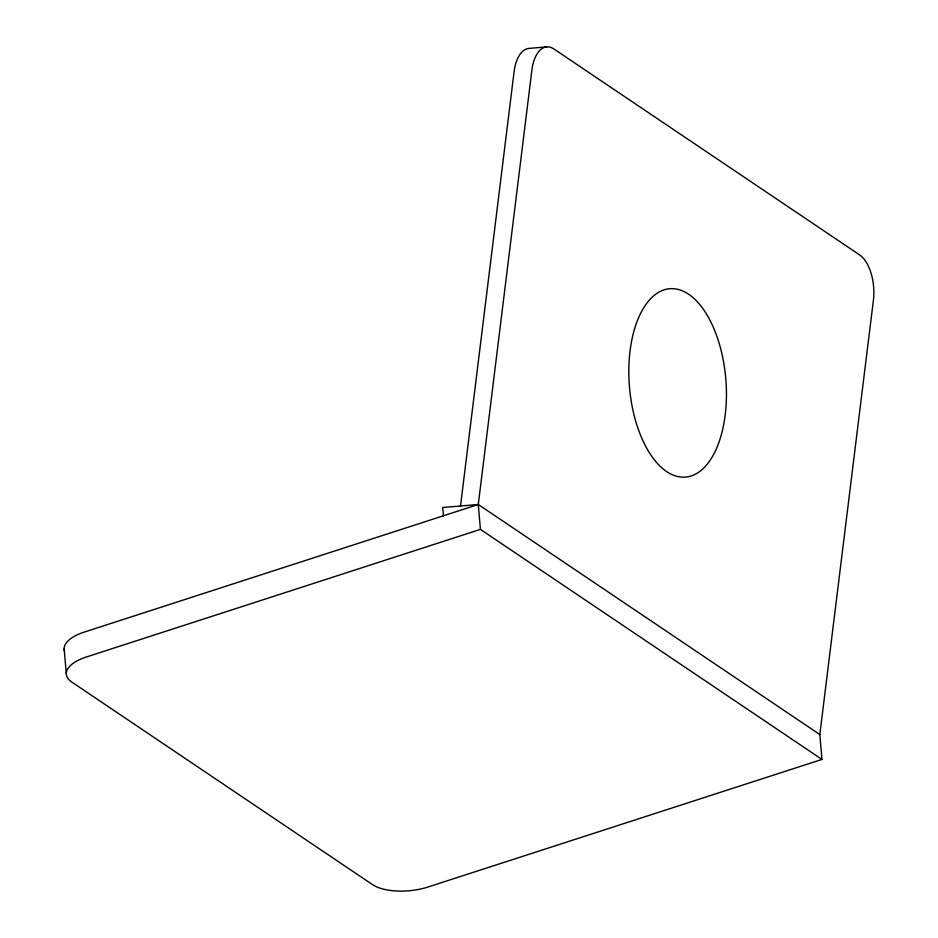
<?xml version="1.0" encoding="UTF-8"?>
<svg xmlns="http://www.w3.org/2000/svg" width="938" height="938" viewBox="0 0 938 938"><rect width="100%" height="100%" fill="white"/><g stroke="black" fill="none" stroke-linecap="round" stroke-linejoin="round"><path stroke-width="1.41" d="M460.511 506.004L514.071 71.804A35.597 18.197 85.2 0 1 528.938 48.413L546.725 46.9M480.42 529.384L478.286 504.492L531.858 70.291A35.597 18.197 85.2 0 1 553.901 48.975L859.595 254.89A35.597 18.197 85.2 0 1 873.395 300.348L819.824 734.548L821.958 759.428L427.857 887.055A40.58 17.541 -4.9 0 1 372.492 884.604L71.816 682.078A40.58 17.541 -4.9 0 1 86.319 657.01L480.42 529.384L821.958 759.428M819.824 734.548L478.286 504.492L84.186 632.118A40.58 17.541 -4.9 0 0 64.523 651.066M478.286 504.492L442.724 507.505L443.428 515.783M64.147 648.803L66.281 673.683M634.534 329.027A94.515 48.33 85.2 0 0 679.405 476.856A94.515 48.33 85.2 0 0 719.036 342.898A94.515 48.33 85.2 0 0 634.534 329.027"/></g></svg>
